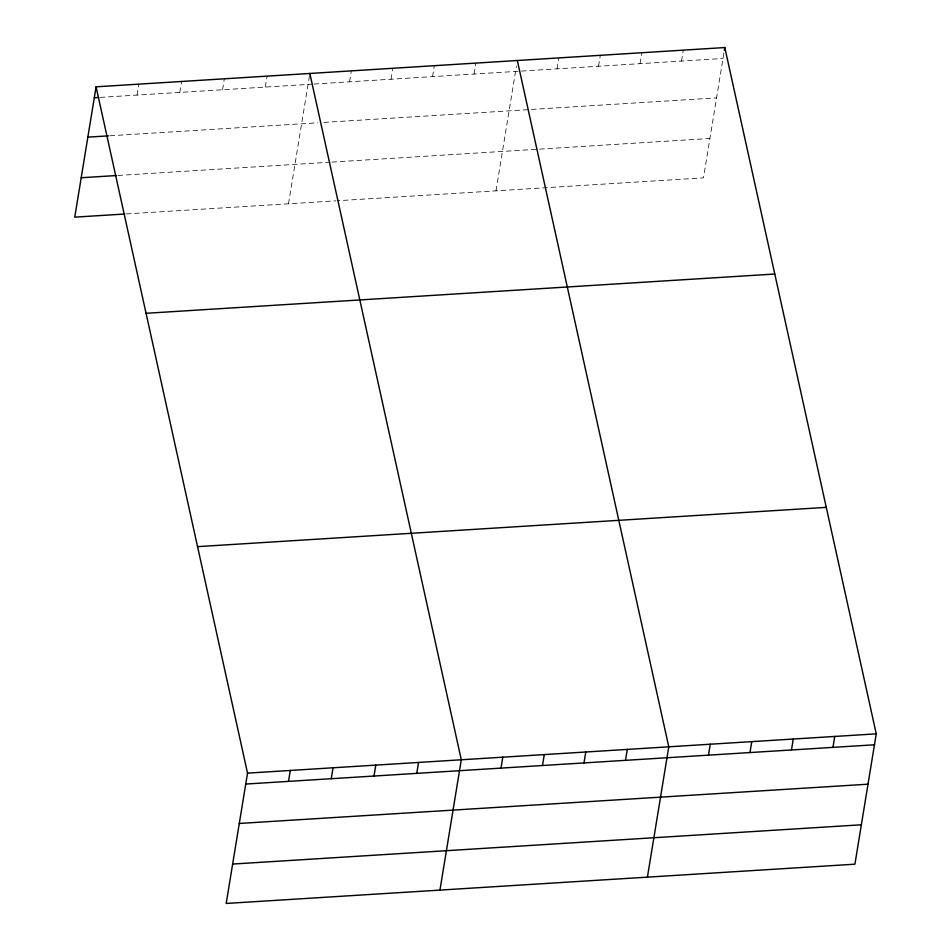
<?xml version="1.0" encoding="UTF-8"?>
<svg xmlns="http://www.w3.org/2000/svg" width="951" height="951" viewBox="0 0 951 951"><rect width="100%" height="100%" fill="white"/><g stroke="black" fill="none" stroke-linecap="round" stroke-linejoin="round"><path stroke-width="0.71" stroke-dasharray="4.75 3.57" d="M137.051 95.076L138.846 84.152M179.798 92.413L181.593 81.477M222.558 89.739L224.353 78.802M265.305 87.076L267.1 76.139M288.51 203.799L309.634 74.832M349.552 81.81L351.347 70.873M391.051 79.218L392.846 68.282M432.55 76.627L434.334 65.69M474.05 74.035L475.833 63.099M495.994 190.83L516.441 65.976M557.036 68.852L558.831 57.916M598.536 66.261L600.319 55.324M640.023 63.669L641.818 52.733M681.522 61.078L683.317 50.141M723.913 53.018L703.467 177.873L337.415 200.744M100.2 97.382L312.51 84.128M313.985 84.033L519.983 71.17M521.469 71.075L723.022 58.486M109.959 135.767L317.907 122.786M323.839 122.417L716.567 97.882M118.055 175.448L330.532 162.169M332.018 162.086L709.922 138.477M126.34 213.927L335.929 200.827"/><path stroke-width="1.43" d="M96.087 86.814L247.533 773.127L226.195 903.45L854.913 864.186L876.251 733.851L724.805 47.55L96.087 86.814L74.749 217.149L124.866 214.011M288.498 781.389L290.293 770.453M331.245 778.714L333.04 767.778M374.005 776.052L375.788 765.115M416.752 773.377L418.547 762.44M439.956 890.1L461.294 759.778L309.848 73.465M500.999 768.111L502.794 757.174M542.498 765.519L544.293 754.583M583.997 762.928L585.78 751.991M724.365 50.284L724.805 47.55M625.485 760.336L627.28 749.4M647.429 877.143L668.779 746.808L517.332 60.507M708.483 755.153L710.266 744.217M749.982 752.562L751.765 741.625M791.47 749.97L793.265 739.034M832.969 747.379L834.752 736.443M94.304 97.751L98.726 97.477M87.849 137.146L108.485 135.862M81.204 177.742L116.581 175.531M146.062 313.295L774.78 274.031M197.558 546.647L826.276 507.37M247.533 773.127L876.251 733.851M245.738 784.052L874.468 744.788M239.295 823.459L868.013 784.195M232.65 864.055L861.368 824.779"/></g></svg>
